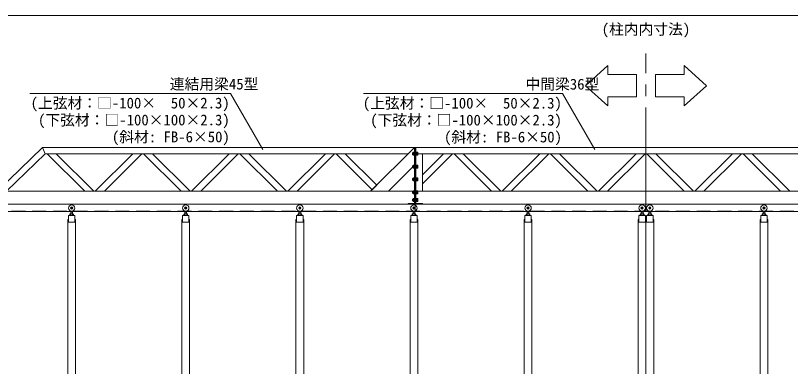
# Model space of a CAD drawing. Units: millimetres, scale not verified. Extents: x 2437 to 26587, y -17325 to 17325.
# Drawn here: x 6009 to 12054, y 7801 to 10539 of the extents above; entities that cross this region are included whole.
import ezdxf
from ezdxf.enums import TextEntityAlignment as Align

# ---------------------------------------------------------------- set-up
doc = ezdxf.new("R2010")
doc.units = ezdxf.units.MM
doc.header["$LTSCALE"] = 90
doc.linetypes.add('CHAIN2', pattern=[12, 9, -1, 1, -1])
doc.linetypes.add('DASHED1', pattern=[1.8, 1.2, -0.6])
for name, color, linetype, lineweight in [('0-6_ﾎﾞﾙﾄ類', 2, 'Continuous', 18), ('0-B_寸法', 3, 'Continuous', 18), ('1-0_中央走行棒', 7, 'Continuous', 18), ('1-1_中央走行棒右', 7, 'Continuous', 18), ('1-2_中央走行棒左', 7, 'Continuous', 18), ('1-3_中間梁36', 7, 'Continuous', 18), ('1-4_通芯', 1, 'CHAIN2', 18), ('1-5_吊車', 4, 'DASHED1', 9), ('1-9_文字', 7, 'Continuous', 18), ('1-B_連結用梁45', 7, 'Continuous', 18)]:
    doc.layers.add(name, color=color, linetype=linetype, lineweight=lineweight)
doc.styles.add('ＭＳ ゴシック', font='')
doc.styles.get('ＭＳ ゴシック').set_extended_font_data('MS Gothic')

msp = doc.modelspace()

# ---------------------------------------------------------------- linework, layer by layer
at = {"layer": '0-6_ﾎﾞﾙﾄ類'}
for p, q in [((9108.18, 9467), (9106.18, 9465)), ((9106.18, 9455), (9106.18, 9465)), ((9108.18, 9453), (9106.18, 9455)), ((9109.58, 9465.8), (9106.98, 9465.8)), ((9109.58, 9454.2), (9106.98, 9454.2)), ((9108.18, 9453), (9108.18, 9467)), ((9109.58, 9467), (9108.18, 9467)), ((9109.58, 9453), (9108.18, 9453)), ((9109.58, 9470.5), (9111.2, 9472.12)), ((9109.58, 9449.5), (9109.58, 9470.5)), ((9109.58, 9449.5), (9111.2, 9447.88)), ((9111.2, 9466.07), (9118.58, 9466.07)), ((9111.2, 9453.94), (9118.58, 9453.94)), ((9138.18, 9460.8), (9135.18, 9460)), ((9138.18, 9460), (9135.18, 9459.2)), ((9145.56, 9466.07), (9138.18, 9466.07)), ((9145.56, 9453.94), (9138.18, 9453.94)), ((9147.18, 9470.5), (9145.56, 9472.12)), ((9147.18, 9449.5), (9145.56, 9447.88)), ((9147.18, 9449.5), (9147.18, 9470.5)), ((9109.58, 9370.5), (9111.2, 9372.12)), ((9109.58, 9349.5), (9109.58, 9370.5)), ((9147.18, 9370.5), (9145.56, 9372.12)), ((9147.18, 9349.5), (9147.18, 9370.5)), ((9108.18, 9367), (9106.18, 9365)), ((9106.18, 9355), (9106.18, 9365)), ((9108.18, 9353), (9106.18, 9355)), ((9109.58, 9365.8), (9106.98, 9365.8)), ((9109.58, 9354.2), (9106.98, 9354.2)), ((9108.18, 9353), (9108.18, 9367)), ((9109.58, 9367), (9108.18, 9367)), ((9109.58, 9353), (9108.18, 9353)), ((9109.58, 9349.5), (9111.2, 9347.88)), ((9111.2, 9366.07), (9118.58, 9366.07)), ((9111.2, 9353.93), (9118.58, 9353.93)), ((9138.18, 9360.8), (9135.18, 9360)), ((9138.18, 9360), (9135.18, 9359.2)), ((9145.56, 9366.07), (9138.18, 9366.07)), ((9145.56, 9353.93), (9138.18, 9353.93)), ((9147.18, 9349.5), (9145.56, 9347.88)), ((9108.18, 9267), (9106.18, 9265)), ((9106.18, 9255), (9106.18, 9265)), ((9108.18, 9253), (9106.18, 9255)), ((9109.58, 9265.8), (9106.98, 9265.8)), ((9109.58, 9254.2), (9106.98, 9254.2)), ((9108.18, 9253), (9108.18, 9267)), ((9109.58, 9267), (9108.18, 9267)), ((9109.58, 9253), (9108.18, 9253)), ((9109.58, 9270.5), (9111.2, 9272.12)), ((9109.58, 9249.5), (9109.58, 9270.5)), ((9109.58, 9249.5), (9111.2, 9247.88)), ((9111.2, 9266.06), (9118.58, 9266.06)), ((9111.2, 9253.93), (9118.58, 9253.93)), ((9138.18, 9260.8), (9135.18, 9260)), ((9138.18, 9260), (9135.18, 9259.2)), ((9145.56, 9266.06), (9138.18, 9266.06)), ((9145.56, 9253.93), (9138.18, 9253.93)), ((9147.18, 9270.5), (9145.56, 9272.12)), ((9147.18, 9249.5), (9145.56, 9247.88)), ((9147.18, 9249.5), (9147.18, 9270.5)), ((9108.18, 9167), (9106.18, 9165)), ((9106.18, 9155), (9106.18, 9165)), ((9108.18, 9153), (9106.18, 9155)), ((9109.58, 9165.8), (9106.98, 9165.8)), ((9109.58, 9154.2), (9106.98, 9154.2)), ((9108.18, 9153), (9108.18, 9167)), ((9109.58, 9167), (9108.18, 9167)), ((9109.58, 9153), (9108.18, 9153)), ((9109.58, 9170.5), (9111.2, 9172.12)), ((9109.58, 9149.5), (9109.58, 9170.5)), ((9109.58, 9149.5), (9111.2, 9147.88)), ((9111.2, 9166.06), (9118.58, 9166.06)), ((9111.2, 9153.94), (9118.58, 9153.94)), ((9138.18, 9160.8), (9135.18, 9160)), ((9138.18, 9160), (9135.18, 9159.19)), ((9145.56, 9166.06), (9138.18, 9166.06)), ((9145.56, 9153.94), (9138.18, 9153.94)), ((9147.18, 9170.5), (9145.56, 9172.12)), ((9147.18, 9149.5), (9145.56, 9147.88)), ((9147.18, 9149.5), (9147.18, 9170.5)), ((9108.18, 9107), (9106.18, 9105)), ((9106.18, 9095), (9106.18, 9105)), ((9108.18, 9093), (9106.18, 9095)), ((9109.58, 9105.8), (9106.98, 9105.8)), ((9109.58, 9094.2), (9106.98, 9094.2)), ((9108.18, 9093), (9108.18, 9107)), ((9109.58, 9107), (9108.18, 9107)), ((9109.58, 9093), (9108.18, 9093)), ((9109.58, 9110.5), (9111.2, 9112.12)), ((9109.58, 9089.5), (9109.58, 9110.5)), ((9109.58, 9089.5), (9111.2, 9087.88)), ((9111.2, 9106.07), (9118.58, 9106.07)), ((9111.2, 9093.94), (9118.58, 9093.94)), ((9138.18, 9100.8), (9135.18, 9100)), ((9138.18, 9100), (9135.18, 9099.2)), ((9145.56, 9106.07), (9138.18, 9106.07)), ((9145.56, 9093.94), (9138.18, 9093.94)), ((9147.18, 9110.5), (9145.56, 9112.12)), ((9147.18, 9089.5), (9145.56, 9087.88)), ((9147.18, 9089.5), (9147.18, 9110.5)), ((6435.76, 8990.56), (6458, 8990.56)), ((6435.76, 8990.56), (6439.38, 8990.56)), ((6439.38, 8988.56), (6439.38, 8977.56)), ((6454.38, 8990.56), (6458, 8990.56)), ((6454.38, 8988.56), (6454.38, 8977.56)), ((7325.76, 8990.56), (7348, 8990.56)), ((7325.76, 8990.56), (7329.38, 8990.56)), ((7329.38, 8988.56), (7329.38, 8977.56)), ((7344.38, 8990.56), (7348, 8990.56)), ((7344.38, 8988.56), (7344.38, 8977.56)), ((8215.76, 8990.56), (8238.01, 8990.56)), ((8215.76, 8990.56), (8219.38, 8990.56)), ((8219.38, 8988.56), (8219.38, 8977.56)), ((8234.38, 8990.56), (8238.01, 8990.56)), ((8234.38, 8988.56), (8234.38, 8977.56)), ((9105.76, 8990.56), (9128.01, 8990.56)), ((9105.76, 8990.56), (9109.38, 8990.56)), ((9109.38, 8988.56), (9109.38, 8977.56)), ((9124.38, 8990.56), (9128.01, 8990.56)), ((9124.38, 8988.56), (9124.38, 8977.56)), ((9995.75, 8990.56), (10018.01, 8990.56)), ((9995.75, 8990.56), (9999.38, 8990.56)), ((9999.38, 8988.56), (9999.38, 8977.56)), ((10014.38, 8990.56), (10018.01, 8990.56)), ((10014.38, 8988.56), (10014.38, 8977.56)), ((10885.75, 8990.56), (10908.01, 8990.56)), ((10885.75, 8990.56), (10889.38, 8990.56)), ((10889.38, 8988.56), (10889.38, 8977.56)), ((10904.38, 8990.56), (10908.01, 8990.56)), ((10904.38, 8988.56), (10904.38, 8977.56)), ((10945.76, 8990.56), (10968, 8990.56)), ((10945.76, 8990.56), (10949.38, 8990.56)), ((10949.38, 8988.56), (10949.38, 8977.56)), ((10964.38, 8990.56), (10968, 8990.56)), ((10964.38, 8988.56), (10964.38, 8977.56)), ((11858, 8990.56), (11835.76, 8990.56)), ((11839.38, 8990.56), (11835.76, 8990.56)), ((11839.38, 8988.56), (11839.38, 8977.56)), ((11858, 8990.56), (11854.38, 8990.56)), ((11854.38, 8988.56), (11854.38, 8977.56))]:
    msp.add_line(p, q, dxfattribs=at)
for points in [[(9111.2, 9472.12), (9118.58, 9472.12), (9118.58, 9447.88), (9111.2, 9447.88)], [(9145.56, 9472.12), (9138.18, 9472.12), (9138.18, 9447.88), (9145.56, 9447.88)], [(9111.2, 9372.12), (9118.58, 9372.12), (9118.58, 9347.88), (9111.2, 9347.88)], [(9145.56, 9372.12), (9138.18, 9372.12), (9138.18, 9347.88), (9145.56, 9347.88)], [(9111.2, 9272.12), (9118.58, 9272.12), (9118.58, 9247.88), (9111.2, 9247.88)], [(9145.56, 9272.12), (9138.18, 9272.12), (9138.18, 9247.88), (9145.56, 9247.88)], [(9111.2, 9172.12), (9118.58, 9172.12), (9118.58, 9147.88), (9111.2, 9147.88)], [(9145.56, 9172.12), (9138.18, 9172.12), (9138.18, 9147.88), (9145.56, 9147.88)], [(9111.2, 9112.12), (9118.58, 9112.12), (9118.58, 9087.88), (9111.2, 9087.88)], [(9145.56, 9112.12), (9138.18, 9112.12), (9138.18, 9087.88), (9145.56, 9087.88)], [(6461.63, 8988.56), (6461.63, 8977.56), (6432.13, 8977.56), (6432.13, 8988.56)], [(7351.63, 8988.56), (7351.63, 8977.56), (7322.13, 8977.56), (7322.13, 8988.56)], [(8241.63, 8988.56), (8241.63, 8977.56), (8212.13, 8977.56), (8212.13, 8988.56)], [(9131.63, 8988.56), (9131.63, 8977.56), (9102.13, 8977.56), (9102.13, 8988.56)], [(10021.63, 8988.56), (10021.63, 8977.56), (9992.13, 8977.56), (9992.13, 8988.56)], [(10911.63, 8988.56), (10911.63, 8977.56), (10882.13, 8977.56), (10882.13, 8988.56)], [(10971.63, 8988.56), (10971.63, 8977.56), (10942.13, 8977.56), (10942.13, 8988.56)], [(11832.13, 8988.56), (11832.13, 8977.56), (11861.63, 8977.56), (11861.63, 8988.56)]]:
    msp.add_lwpolyline(points, dxfattribs=at)
for points in [[(9118.58, 9449), (9118.58, 9471), (9120.88, 9471), (9120.88, 9449)], [(9135.18, 9471), (9135.18, 9449), (9132.88, 9449), (9132.88, 9471)], [(9135.18, 9471.35), (9135.18, 9448.65), (9138.18, 9448.65), (9138.18, 9471.35)], [(9118.58, 9349), (9118.58, 9371), (9120.88, 9371), (9120.88, 9349)], [(9135.18, 9371), (9135.18, 9349), (9132.88, 9349), (9132.88, 9371)], [(9135.18, 9371.35), (9135.18, 9348.65), (9138.18, 9348.65), (9138.18, 9371.35)], [(9118.58, 9249), (9118.58, 9271), (9120.88, 9271), (9120.88, 9249)], [(9135.18, 9271), (9135.18, 9249), (9132.88, 9249), (9132.88, 9271)], [(9135.18, 9271.35), (9135.18, 9248.65), (9138.18, 9248.65), (9138.18, 9271.35)], [(9118.58, 9149), (9118.58, 9171), (9120.88, 9171), (9120.88, 9149)], [(9135.18, 9171), (9135.18, 9149), (9132.88, 9149), (9132.88, 9171)], [(9135.18, 9171.35), (9135.18, 9148.65), (9138.18, 9148.65), (9138.18, 9171.35)], [(9118.58, 9089), (9118.58, 9111), (9120.88, 9111), (9120.88, 9089)], [(9135.18, 9111), (9135.18, 9089), (9132.88, 9089), (9132.88, 9111)], [(9135.18, 9111.35), (9135.18, 9088.65), (9138.18, 9088.65), (9138.18, 9111.35)]]:
    msp.add_lwpolyline(points, close=True, dxfattribs=at)
for centre, radius, start, end in [((9121.71, 9460), 12.12, 150, 210), ((9114.24, 9469.09), 4.28, 135, 225), ((9114.24, 9450.91), 4.28, 135, 225), ((9142.52, 9469.09), 4.28, 315, 45), ((9135.05, 9460), 12.12, 330, 30), ((9142.52, 9450.91), 4.28, 315, 45), ((9114.24, 9369.09), 4.28, 135, 225), ((9142.52, 9369.09), 4.28, 315, 45), ((9121.71, 9360), 12.12, 150, 210), ((9114.24, 9350.91), 4.28, 135, 225), ((9135.05, 9360), 12.12, 330, 30), ((9142.52, 9350.91), 4.28, 315, 45), ((9121.71, 9260), 12.12, 150, 210), ((9114.24, 9269.09), 4.28, 135, 225), ((9114.24, 9250.91), 4.28, 135, 225), ((9142.52, 9269.09), 4.28, 315, 45), ((9135.05, 9260), 12.12, 330, 30), ((9142.52, 9250.91), 4.28, 315, 45), ((9121.71, 9160), 12.12, 150, 210), ((9114.24, 9169.09), 4.28, 135, 225), ((9114.24, 9150.9), 4.28, 135, 225), ((9142.52, 9169.09), 4.28, 315, 45), ((9135.05, 9160), 12.12, 330, 30), ((9142.52, 9150.9), 4.28, 315, 45), ((9121.71, 9100), 12.12, 150, 210), ((9114.24, 9109.09), 4.28, 135, 225), ((9114.24, 9090.91), 4.28, 135, 225), ((9142.52, 9109.09), 4.28, 315, 45), ((9135.05, 9100), 12.12, 330, 30), ((9142.52, 9090.91), 4.28, 315, 45), ((6435.76, 8986.27), 4.28, 32.227, 147.773), ((6446.88, 8975.5), 15.07, 60.137, 119.863), ((6458, 8986.27), 4.28, 32.227, 147.773), ((7325.76, 8986.27), 4.28, 32.227, 147.773), ((7336.88, 8975.5), 15.07, 60.137, 119.863), ((7348, 8986.27), 4.28, 32.227, 147.773), ((8215.76, 8986.27), 4.28, 32.227, 147.773), ((8226.88, 8975.5), 15.07, 60.137, 119.863), ((8238.01, 8986.27), 4.28, 32.227, 147.773), ((9105.76, 8986.27), 4.28, 32.227, 147.773), ((9116.88, 8975.5), 15.07, 60.137, 119.863), ((9128.01, 8986.27), 4.28, 32.227, 147.773), ((9995.75, 8986.27), 4.28, 32.227, 147.773), ((10006.88, 8975.5), 15.07, 60.137, 119.863), ((10018.01, 8986.27), 4.28, 32.227, 147.773), ((10885.75, 8986.27), 4.28, 32.227, 147.773), ((10896.88, 8975.5), 15.07, 60.137, 119.863), ((10908.01, 8986.27), 4.28, 32.227, 147.773), ((10945.76, 8986.27), 4.28, 32.227, 147.773), ((10956.88, 8975.5), 15.07, 60.137, 119.863), ((10968, 8986.27), 4.28, 32.227, 147.773), ((11835.76, 8986.27), 4.28, 32.227, 147.773), ((11846.88, 8975.5), 15.07, 60.137, 119.863), ((11858, 8986.27), 4.28, 32.227, 147.773)]:
    msp.add_arc(centre, radius, start, end, dxfattribs=at)
at = {"layer": '0-B_寸法'}
msp.add_line((4692.88, 10538.6), (17160.88, 10538.6), dxfattribs=at)
at = {"layer": '1-0_中央走行棒'}
for points in [[(6421.88, 8947.56), (6416.88, 8947.56), (6416.88, 7615.56)], [(6476.88, 7615.56), (6476.88, 8947.56), (6471.88, 8947.56)], [(7311.88, 8947.56), (7306.88, 8947.56), (7306.88, 7615.56)], [(7366.88, 7615.56), (7366.88, 8947.56), (7361.88, 8947.56)], [(8201.88, 8947.56), (8196.88, 8947.56), (8196.88, 7615.56)], [(8256.88, 7615.56), (8256.88, 8947.56), (8251.88, 8947.56)], [(9091.88, 8947.56), (9086.88, 8947.56), (9086.88, 7615.56)], [(9146.88, 7615.56), (9146.88, 8947.56), (9141.88, 8947.56)], [(9981.88, 8947.56), (9976.88, 8947.56), (9976.88, 7615.56)], [(10036.88, 7615.56), (10036.88, 8947.56), (10031.88, 8947.56)], [(11816.88, 7615.56), (11816.88, 8947.56), (11821.88, 8947.56)], [(11871.88, 8947.56), (11876.88, 8947.56), (11876.88, 7615.56)]]:
    msp.add_lwpolyline(points, dxfattribs=at)
for points in [[(6421.88, 8927.56), (6471.88, 8927.56), (6471.88, 8977.56), (6421.88, 8977.56)], [(7311.88, 8927.56), (7361.88, 8927.56), (7361.88, 8977.56), (7311.88, 8977.56)], [(8201.88, 8927.56), (8251.88, 8927.56), (8251.88, 8977.56), (8201.88, 8977.56)], [(9091.88, 8927.56), (9141.88, 8927.56), (9141.88, 8977.56), (9091.88, 8977.56)], [(9981.88, 8927.56), (10031.88, 8927.56), (10031.88, 8977.56), (9981.88, 8977.56)], [(11871.88, 8927.56), (11821.88, 8927.56), (11821.88, 8977.56), (11871.88, 8977.56)]]:
    msp.add_lwpolyline(points, close=True, dxfattribs=at)
at = {"layer": '1-1_中央走行棒右'}
for points in [[(10931.88, 8947.56), (10926.88, 8947.56), (10926.88, 7527.56)], [(10986.88, 7615.56), (10986.88, 8947.56), (10981.88, 8947.56)]]:
    msp.add_lwpolyline(points, dxfattribs=at)
msp.add_lwpolyline([(10931.88, 8927.56), (10981.88, 8927.56), (10981.88, 8977.56), (10931.88, 8977.56)], close=True, dxfattribs=at)
at = {"layer": '1-2_中央走行棒左'}
for points in [[(10871.88, 8947.56), (10866.88, 8947.56), (10866.88, 7615.56)], [(10926.88, 7527.56), (10926.88, 8947.56), (10921.88, 8947.56)]]:
    msp.add_lwpolyline(points, dxfattribs=at)
msp.add_lwpolyline([(10871.88, 8927.56), (10921.88, 8927.56), (10921.88, 8977.56), (10871.88, 8977.56)], close=True, dxfattribs=at)
at = {"layer": '1-3_中間梁36'}
for p, q in [((9132.88, 9460), (9132.88, 9167)), ((9147.18, 9460), (12706.18, 9460)), ((12709.58, 9167), (9147.18, 9167))]:
    msp.add_line(p, q, dxfattribs=at)
at = {"layer": '1-3_中間梁36', "color": 4, "linetype": 'DASHED1', "lineweight": 9}
msp.add_line((12726.88, 9011.6), (9126.88, 9011.6), dxfattribs=at)
at = {"layer": '1-3_中間梁36'}
for points in [[(9126.88, 9067), (9132.88, 9067), (9132.88, 9510), (9126.88, 9510)], [(9723.03, 9167), (9793.75, 9167), (9500.75, 9460), (9430.04, 9460)], [(9876.46, 9167), (9805.75, 9167), (10098.75, 9460), (10169.46, 9460)], [(10474.46, 9167), (10545.16, 9167), (10252.17, 9460), (10181.46, 9460)], [(10627.88, 9167), (10557.17, 9167), (10850.17, 9460), (10920.88, 9460)], [(11225.88, 9167), (11296.59, 9167), (11003.59, 9460), (10932.88, 9460)], [(11379.3, 9167), (11308.59, 9167), (11601.59, 9460), (11672.3, 9460)], [(11977.3, 9167), (12048.01, 9167), (11755.01, 9460), (11684.3, 9460)], [(9182.88, 9067), (9182.88, 9073), (9132.88, 9073), (9132.88, 9067)], [(9126.88, 9010), (12726.88, 9010), (12726.88, 9067), (9126.88, 9067)]]:
    msp.add_lwpolyline(points, close=True, dxfattribs=at)
for points in [[(12720.88, 9460), (12720.88, 9510), (9132.88, 9510), (9132.88, 9460)], [(9147.18, 9167), (9182.88, 9167), (9182.88, 9460), (9147.18, 9460)], [(9182.88, 9295.55), (9347.33, 9460), (9418.04, 9460), (9182.88, 9224.85)], [(9132.88, 9167), (9132.88, 9067), (12720.88, 9067), (12720.88, 9167)]]:
    msp.add_lwpolyline(points, dxfattribs=at)
at = {"layer": '1-4_通芯'}
msp.add_line((10926.88, 9010), (10926.88, 10243.09), dxfattribs=at)
at = {"layer": '1-5_吊車', "color": 7, "linetype": 'Continuous', "lineweight": 18}
for p, q in [((6440.63, 9003.6), (6440.63, 9012.39)), ((6453.13, 9003.6), (6453.13, 9012.39)), ((7330.63, 9003.6), (7330.63, 9012.39)), ((7343.13, 9003.6), (7343.13, 9012.39)), ((8220.63, 9003.6), (8220.63, 9012.39)), ((8233.13, 9003.6), (8233.13, 9012.39)), ((9110.63, 9003.6), (9110.63, 9012.39)), ((9123.13, 9003.6), (9123.13, 9012.39)), ((10000.63, 9003.6), (10000.63, 9012.39)), ((10013.13, 9003.6), (10013.13, 9012.39)), ((10890.63, 9003.6), (10890.63, 9012.39)), ((10903.13, 9003.6), (10903.13, 9012.39)), ((10950.63, 9003.6), (10950.63, 9012.39)), ((10963.13, 9003.6), (10963.13, 9012.39)), ((11840.63, 9003.6), (11840.63, 9012.39)), ((11853.13, 9003.6), (11853.13, 9012.39)), ((6438.94, 8990.56), (6438.94, 8990.6)), ((6440.18, 8990.56), (6440.18, 9003.6)), ((6453.58, 8990.56), (6453.58, 9003.6)), ((6454.82, 8990.56), (6454.82, 8990.6)), ((7328.94, 8990.56), (7328.94, 8990.6)), ((7330.18, 8990.56), (7330.18, 9003.6)), ((7343.58, 8990.56), (7343.58, 9003.6)), ((7344.82, 8990.56), (7344.82, 8990.6)), ((8218.94, 8990.56), (8218.94, 8990.6)), ((8220.18, 8990.56), (8220.18, 9003.6)), ((8233.58, 8990.56), (8233.58, 9003.6)), ((8234.82, 8990.56), (8234.82, 8990.6)), ((9108.94, 8990.56), (9108.94, 8990.6)), ((9110.18, 8990.56), (9110.18, 9003.6)), ((9123.58, 8990.56), (9123.58, 9003.6)), ((9124.82, 8990.56), (9124.82, 8990.6)), ((9998.95, 8990.56), (9998.95, 8990.6)), ((10000.18, 8990.56), (10000.18, 9003.6)), ((10013.58, 8990.56), (10013.58, 9003.6)), ((10014.81, 8990.56), (10014.81, 8990.6)), ((10888.94, 8990.56), (10888.94, 8990.6)), ((10890.18, 8990.56), (10890.18, 9003.6)), ((10903.58, 8990.56), (10903.58, 9003.6)), ((10904.81, 8990.56), (10904.81, 8990.6)), ((10948.94, 8990.56), (10948.94, 8990.6)), ((10950.18, 8990.56), (10950.18, 9003.6)), ((10963.58, 8990.56), (10963.58, 9003.6)), ((10964.82, 8990.56), (10964.82, 8990.6)), ((11838.94, 8990.56), (11838.94, 8990.6)), ((11840.18, 8990.56), (11840.18, 9003.6)), ((11853.58, 8990.56), (11853.58, 9003.6)), ((11854.82, 8990.56), (11854.82, 8990.6))]:
    msp.add_line(p, q, dxfattribs=at)
for points in [[(6438.94, 8990.6), (6439.88, 8990.6), (6439.88, 9003.6), (6446.88, 9003.6)], [(6454.82, 8990.6), (6453.88, 8990.6), (6453.88, 9003.6), (6446.88, 9003.6)], [(7328.94, 8990.6), (7329.88, 8990.6), (7329.88, 9003.6), (7336.88, 9003.6)], [(7344.82, 8990.6), (7343.88, 8990.6), (7343.88, 9003.6), (7336.88, 9003.6)], [(8218.94, 8990.6), (8219.88, 8990.6), (8219.88, 9003.6), (8226.88, 9003.6)], [(8234.82, 8990.6), (8233.88, 8990.6), (8233.88, 9003.6), (8226.88, 9003.6)], [(9108.94, 8990.6), (9109.88, 8990.6), (9109.88, 9003.6), (9116.88, 9003.6)], [(9124.82, 8990.6), (9123.88, 8990.6), (9123.88, 9003.6), (9116.88, 9003.6)], [(9998.95, 8990.6), (9999.88, 8990.6), (9999.88, 9003.6), (10006.88, 9003.6)], [(10014.81, 8990.6), (10013.88, 8990.6), (10013.88, 9003.6), (10006.88, 9003.6)], [(10888.94, 8990.6), (10889.88, 8990.6), (10889.88, 9003.6), (10896.88, 9003.6)], [(10904.81, 8990.6), (10903.88, 8990.6), (10903.88, 9003.6), (10896.88, 9003.6)], [(10948.94, 8990.6), (10949.88, 8990.6), (10949.88, 9003.6), (10956.88, 9003.6)], [(10964.82, 8990.6), (10963.88, 8990.6), (10963.88, 9003.6), (10956.88, 9003.6)], [(11838.94, 8990.6), (11839.88, 8990.6), (11839.88, 9003.6), (11846.88, 9003.6)], [(11854.82, 8990.6), (11853.88, 8990.6), (11853.88, 9003.6), (11846.88, 9003.6)]]:
    msp.add_lwpolyline(points, dxfattribs=at)
for centre, radius in [((6446.88, 9036.6), 25), ((6446.88, 9036.6), 9), ((6446.88, 9036.6), 5), ((7336.88, 9036.6), 25), ((7336.88, 9036.6), 9), ((7336.88, 9036.6), 5), ((8226.88, 9036.6), 25), ((8226.88, 9036.6), 9), ((8226.88, 9036.6), 5), ((9116.88, 9036.6), 25), ((9116.88, 9036.6), 9), ((9116.88, 9036.6), 5), ((10006.88, 9036.6), 25), ((10006.88, 9036.6), 9), ((10006.88, 9036.6), 5), ((10896.88, 9036.6), 25), ((10896.88, 9036.6), 9), ((10896.88, 9036.6), 5), ((10956.88, 9036.6), 25), ((10956.88, 9036.6), 9), ((10956.88, 9036.6), 5), ((11846.88, 9036.6), 25), ((11846.88, 9036.6), 9), ((11846.88, 9036.6), 5)]:
    msp.add_circle(centre, radius, dxfattribs=at)
at = {"layer": '1-9_文字'}
for p, q in [((6120.96, 9929.86), (7655.74, 9929.86)), ((7685.66, 9929.86), (7655.74, 9929.86)), ((7937.94, 9492.89), (7685.66, 9929.86)), ((8723.07, 9929), (10246.6, 9929)), ((10276.52, 9929), (10246.6, 9929)), ((10528.8, 9492.04), (10276.52, 9929))]:
    msp.add_line(p, q, dxfattribs=at)
for points in [[(10455.08, 9990.95), (10628.38, 10147.88), (10628.38, 10078.4), (10852.35, 10078.4), (10852.35, 9903.18), (10628.38, 9903.18), (10628.38, 9833.7)], [(11398.67, 9990.95), (11225.38, 10147.88), (11225.38, 10078.4), (11001.41, 10078.4), (11001.41, 9903.18), (11225.38, 9903.18), (11225.38, 9833.7)]]:
    msp.add_lwpolyline(points, close=True, dxfattribs=at)
at = {"layer": '1-B_連結用梁45'}
for p, q in [((6220.88, 9510), (5865.7, 9167)), ((6220.88, 9510), (6241.08, 9460)), ((6220.88, 9510), (9120.88, 9510)), ((6241.08, 9460), (5937.67, 9167)), ((9070.88, 9460), (6241.08, 9460)), ((6326.61, 9460), (6255.91, 9460)), ((6548.9, 9167), (6255.91, 9460)), ((6619.62, 9167), (6326.61, 9460)), ((6631.61, 9167), (6924.62, 9460)), ((6702.33, 9167), (6995.33, 9460)), ((6924.62, 9460), (6995.33, 9460)), ((7078.04, 9460), (7007.33, 9460)), ((7300.32, 9167), (7007.33, 9460)), ((7371.04, 9167), (7078.04, 9460)), ((7383.03, 9167), (7676.04, 9460)), ((7453.75, 9167), (7746.75, 9460)), ((7676.04, 9460), (7746.75, 9460)), ((7829.46, 9460), (7758.75, 9460)), ((8051.75, 9167), (7758.75, 9460)), ((8122.45, 9167), (7829.46, 9460)), ((8134.46, 9167), (8427.46, 9460)), ((8205.16, 9167), (8498.17, 9460)), ((8427.46, 9460), (8498.17, 9460)), ((8510.17, 9460), (8580.88, 9460)), ((4526.88, 9167), (9109.58, 9167)), ((6619.62, 9167), (6548.9, 9167)), ((6631.61, 9167), (6702.33, 9167)), ((7371.04, 9167), (7300.32, 9167)), ((7383.03, 9167), (7453.75, 9167)), ((8122.45, 9167), (8051.75, 9167)), ((8134.46, 9167), (8205.16, 9167))]:
    msp.add_line(p, q, dxfattribs=at)
at = {"layer": '1-B_連結用梁45', "color": 4, "linetype": 'DASHED1', "lineweight": 9}
msp.add_line((4681.88, 9011.6), (9126.88, 9011.6), dxfattribs=at)
at = {"layer": '1-B_連結用梁45'}
for points in [[(9120.88, 9368.58), (9120.88, 9510), (8777.93, 9167.05), (8919.35, 9167.05), (9106.74, 9354.44)], [(8580.88, 9460), (8826.25, 9214.63), (8790.89, 9179.28), (8510.17, 9460)], [(9120.88, 9167), (9120.88, 9067), (4926.88, 9067)], [(5526.88, 9067), (9126.88, 9067), (9126.88, 9010), (5526.88, 9010), (5526.88, 9013)]]:
    msp.add_lwpolyline(points, dxfattribs=at)
for points in [[(9126.88, 9067), (9120.88, 9067), (9120.88, 9510), (9126.88, 9510)], [(9070.88, 9067), (9070.88, 9073), (9120.88, 9073), (9120.88, 9067)]]:
    msp.add_lwpolyline(points, close=True, dxfattribs=at)

# ---------------------------------------------------------------- texts
at = {"layer": '0-B_寸法', "style": 'ＭＳ ゴシック'}
msp.add_text('(柱内内寸法)', height=84.46, dxfattribs=at).set_placement((10581.28, 10363.88), align=Align.BOTTOM_LEFT)
at = {"layer": '1-9_文字', "style": 'ＭＳ ゴシック'}
for s, p in [('                   連結用梁45型', (6120.96, 9936.34)), ('                      中間梁36型', (8723.07, 9935.48)), ('(上弦材：□-100×  50×2.3)', (6127.21, 9788.17)), ('(上弦材：□-100×  50×2.3)', (8718.08, 9787.31)), ('(下弦材：□-100×100×2.3)', (6184.81, 9656.17)), ('(下弦材：□-100×100×2.3)', (8775.67, 9655.31)), ('(斜材: FB-6×50)', (6760.81, 9524.17)), ('(斜材: FB-6×50)', (9351.67, 9523.31))]:
    msp.add_text(s, height=84.46, dxfattribs=at).set_placement(p, align=Align.BOTTOM_LEFT)

doc.saveas('drawing.dxf')
